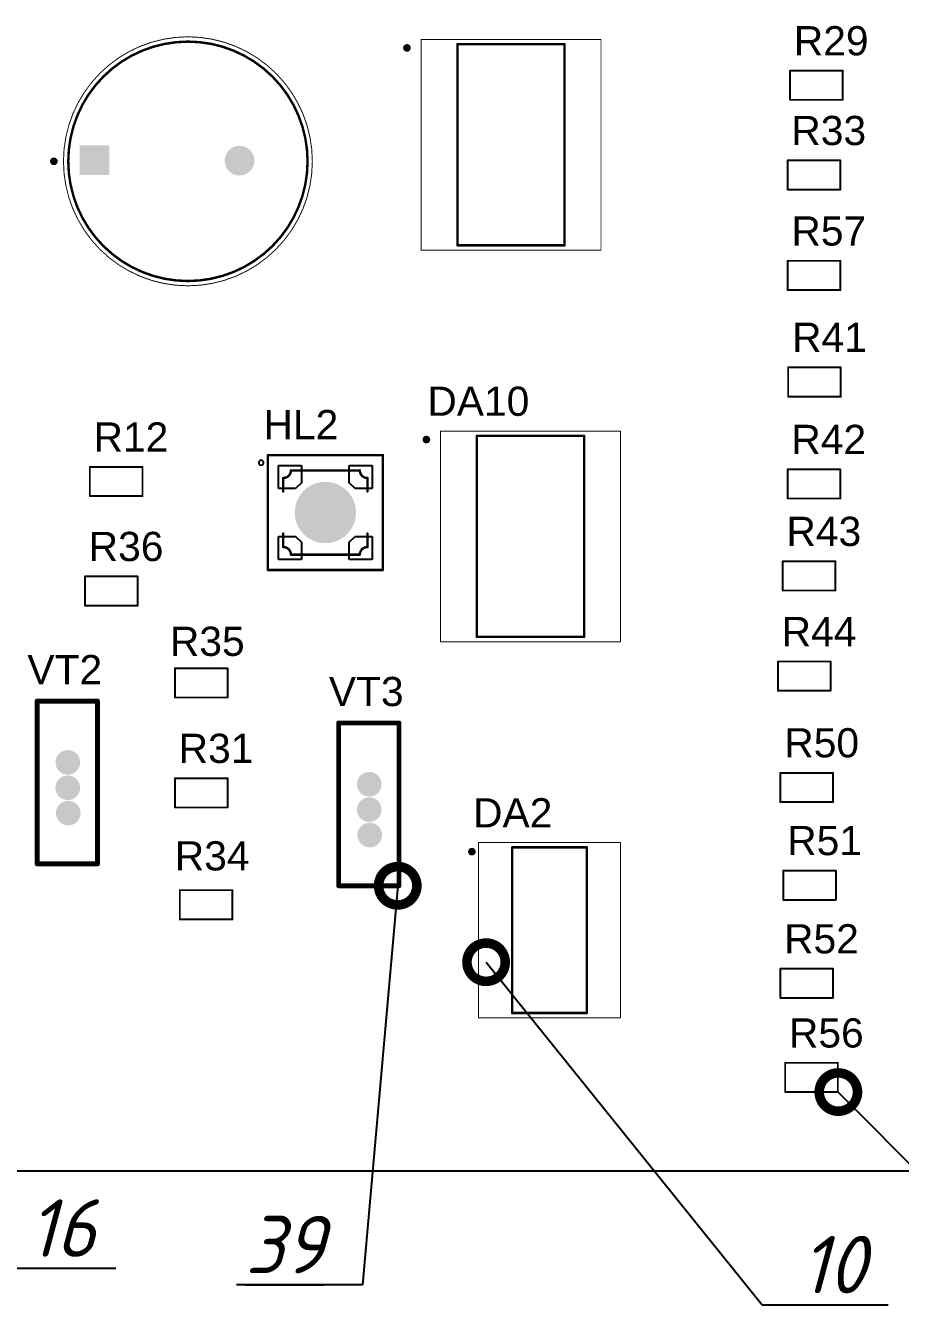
# Paper-space layout 'Лист1' of a CAD drawing. Header units: millimetres. Extents: x 20 to 405, y 5 to 258.
# Drawn here: x 122.9 to 168.6, y 125.9 to 193 of the extents above; entities that cross this region are included whole.
import ezdxf
from ezdxf import colors
from ezdxf.entities.mleader import LeaderData, LeaderLine
from ezdxf.math import Vec2, Vec3

# ---------------------------------------------------------------- set-up
doc = ezdxf.new("R2010")
doc.units = ezdxf.units.MM
for name, color, linetype in [('Mechanical13', 56, 'Continuous'), ('Mechanical15', 56, 'Continuous'), ('Mechanical2', 216, 'Continuous'), ('PadHoleLayer', 156, 'Continuous'), ('TopOverlay', 2, 'Continuous'), ('TopSolder', 216, 'Continuous')]:
    doc.layers.add(name, color=color, linetype=linetype)
doc.styles.add('GOST-2.304_Type-B_italic', font='GOST Common Italic.ttf')
doc.styles.get("Standard").update_dxf_attribs({"font": 'arial.ttf'})

# ---------------------------------------------------------------- blocks, each defined once
blk = doc.blocks.new('_DotSmall')
at = {"color": 0, "linetype": 'ByBlock', "const_width": 0.5}
blk.add_lwpolyline([(-0.0625, 0, 1), (0.0625, 0, 1)], format="xyb", close=True, dxfattribs=at)

psp = doc.layouts.new('Лист1')

# ---------------------------------------------------------------- hatches: boundary and pattern name
at = {"layer": 'PadHoleLayer', "true_color": 0x000000}
h = psp.add_hatch(color=18, dxfattribs=at)
edge = h.paths.add_edge_path()
edge.add_arc((126.476, 185.988), 0.5, 0, 360)
h = psp.add_hatch(color=18, dxfattribs=at)
edge = h.paths.add_edge_path()
edge.add_arc((134.051, 185.963), 0.5, 0, 360)
h = psp.add_hatch(color=18, dxfattribs=at)
edge = h.paths.add_edge_path()
edge.add_arc((125.079, 154.547), 0.45, 0, 360)
h = psp.add_hatch(color=18, dxfattribs=at)
edge = h.paths.add_edge_path()
edge.add_arc((140.827, 153.404), 0.45, 0, 360)
h = psp.add_hatch(color=18, dxfattribs=at)
edge = h.paths.add_edge_path()
edge.add_arc((125.079, 153.222), 0.45, 0, 360)
h = psp.add_hatch(color=18, dxfattribs=at)
edge = h.paths.add_edge_path()
edge.add_arc((125.104, 151.897), 0.45, 0, 360)
h = psp.add_hatch(color=18, dxfattribs=at)
edge = h.paths.add_edge_path()
edge.add_arc((140.852, 150.754), 0.45, 0, 360)
at = {"layer": 'TopSolder', "true_color": 0x000000}
psp.add_hatch(color=18, dxfattribs=at).paths.add_polyline_path([(125.7, 186.765), (127.253, 186.765), (127.253, 185.212), (125.7, 185.212)])
h = psp.add_hatch(color=18, dxfattribs=at)
edge = h.paths.add_edge_path()
edge.add_arc((134.051, 185.963), 0.777, 0, 360)
h = psp.add_hatch(color=18, dxfattribs=at)
edge = h.paths.add_edge_path()
edge.add_arc((138.534, 167.592), 1.6, 0, 360)
h = psp.add_hatch(color=18, dxfattribs=at)
edge = h.paths.add_edge_path()
edge.add_arc((125.079, 154.547), 0.644, 0, 360)
h = psp.add_hatch(color=18, dxfattribs=at)
edge = h.paths.add_edge_path()
edge.add_arc((125.079, 153.222), 0.644, 0, 360)
h = psp.add_hatch(color=18, dxfattribs=at)
edge = h.paths.add_edge_path()
edge.add_arc((140.827, 153.404), 0.644, 0, 360)
h = psp.add_hatch(color=18, dxfattribs=at)
edge = h.paths.add_edge_path()
edge.add_arc((125.104, 151.897), 0.644, 0, 360)
h = psp.add_hatch(color=18, dxfattribs=at)
edge = h.paths.add_edge_path()
edge.add_arc((140.827, 152.079), 0.644, 0, 360)
h = psp.add_hatch(color=18, dxfattribs=at)
edge = h.paths.add_edge_path()
edge.add_arc((140.852, 150.754), 0.644, 0, 360)

# ---------------------------------------------------------------- linework, layer by layer
at = {"layer": 'Mechanical13', "color": 18, "true_color": 0x000000}
for points, const_width in [([(142.896, 191.848, 1), (142.696, 191.848, 1)], 0.2), ([(145.399, 192.043, 1), (145.463, 192.043, 1)], 0.0635), ([(145.399, 192.043, 1), (145.463, 192.043, 1)], 0.0635), ([(150.999, 192.043, 1), (151.063, 192.043, 1)], 0.0635), ([(150.999, 192.043, 1), (151.063, 192.043, 1)], 0.0635), ([(142.646, 191.848, 1), (142.746, 191.848, 1)], 0.1), ([(142.846, 191.848, 1), (142.946, 191.848, 1)], 0.1), ([(124.454, 185.929, 1), (124.254, 185.929, 1)], 0.2), ([(124.204, 185.929, 1), (124.304, 185.929, 1)], 0.1), ([(124.404, 185.929, 1), (124.504, 185.929, 1)], 0.1), ([(145.399, 181.543, 1), (145.463, 181.543, 1)], 0.0635), ([(145.399, 181.543, 1), (145.463, 181.543, 1)], 0.0635), ([(150.999, 181.543, 1), (151.063, 181.543, 1)], 0.0635), ([(150.999, 181.543, 1), (151.063, 181.543, 1)], 0.0635), ([(143.912, 171.401, 1), (143.712, 171.401, 1)], 0.2), ([(143.662, 171.401, 1), (143.762, 171.401, 1)], 0.1), ([(143.862, 171.401, 1), (143.962, 171.401, 1)], 0.1), ([(146.415, 171.596, 1), (146.479, 171.596, 1)], 0.0635), ([(146.415, 171.596, 1), (146.479, 171.596, 1)], 0.0635), ([(152.015, 171.596, 1), (152.079, 171.596, 1)], 0.0635), ([(152.015, 171.596, 1), (152.079, 171.596, 1)], 0.0635), ([(136.702, 169.792, 1), (136.766, 169.792, 1)], 0.0635), ([(136.702, 169.792, 1), (136.766, 169.792, 1)], 0.0635), ([(137.402, 169.792, 1), (137.466, 169.792, 1)], 0.0635), ([(139.602, 169.792, 1), (139.666, 169.792, 1)], 0.0635), ([(140.302, 169.792, 1), (140.366, 169.792, 1)], 0.0635), ([(140.302, 169.792, 1), (140.366, 169.792, 1)], 0.0635), ([(136.302, 169.392, 1), (136.366, 169.392, 1)], 0.0635), ([(136.302, 169.392, 1), (136.366, 169.392, 1)], 0.0635), ([(140.702, 169.392, 1), (140.766, 169.392, 1)], 0.0635), ([(140.702, 169.392, 1), (140.766, 169.392, 1)], 0.0635), ([(136.302, 168.692, 1), (136.366, 168.692, 1)], 0.0635), ([(140.702, 168.692, 1), (140.766, 168.692, 1)], 0.0635), ([(136.302, 166.492, 1), (136.366, 166.492, 1)], 0.0635), ([(140.702, 166.492, 1), (140.766, 166.492, 1)], 0.0635), ([(136.302, 165.792, 1), (136.366, 165.792, 1)], 0.0635), ([(136.302, 165.792, 1), (136.366, 165.792, 1)], 0.0635), ([(140.702, 165.792, 1), (140.766, 165.792, 1)], 0.0635), ([(140.702, 165.792, 1), (140.766, 165.792, 1)], 0.0635), ([(136.702, 165.392, 1), (136.766, 165.392, 1)], 0.0635), ([(136.702, 165.392, 1), (136.766, 165.392, 1)], 0.0635), ([(137.402, 165.392, 1), (137.466, 165.392, 1)], 0.0635), ([(139.602, 165.392, 1), (139.666, 165.392, 1)], 0.0635), ([(140.302, 165.392, 1), (140.366, 165.392, 1)], 0.0635), ([(140.302, 165.392, 1), (140.366, 165.392, 1)], 0.0635), ([(146.415, 161.096, 1), (146.479, 161.096, 1)], 0.0635), ([(146.415, 161.096, 1), (146.479, 161.096, 1)], 0.0635), ([(152.015, 161.096, 1), (152.079, 161.096, 1)], 0.0635), ([(152.015, 161.096, 1), (152.079, 161.096, 1)], 0.0635), ([(146.29, 149.885, 1), (146.09, 149.885, 1)], 0.2), ([(146.04, 149.885, 1), (146.14, 149.885, 1)], 0.1), ([(146.24, 149.885, 1), (146.34, 149.885, 1)], 0.1), ([(148.258, 150.11, 1), (148.322, 150.11, 1)], 0.0635), ([(148.258, 150.11, 1), (148.322, 150.11, 1)], 0.0635), ([(152.158, 150.11, 1), (152.222, 150.11, 1)], 0.0635), ([(152.158, 150.11, 1), (152.222, 150.11, 1)], 0.0635), ([(148.258, 141.46, 1), (148.322, 141.46, 1)], 0.0635), ([(148.258, 141.46, 1), (148.322, 141.46, 1)], 0.0635), ([(152.158, 141.46, 1), (152.222, 141.46, 1)], 0.0635), ([(152.158, 141.46, 1), (152.222, 141.46, 1)], 0.0635)]:
    psp.add_lwpolyline(points, format="xyb", close=True, dxfattribs=dict(at, const_width=const_width))
at = {"layer": 'Mechanical13', "color": 18, "true_color": 0x000000, "const_width": 0.127}
for points in [[(145.431, 181.543), (145.431, 192.043)], [(145.431, 192.043), (151.031, 192.043)], [(151.031, 181.543), (151.031, 192.043)], [(145.431, 181.543), (151.031, 181.543)], [(146.447, 161.096), (146.447, 171.596)], [(146.447, 171.596), (152.047, 171.596)], [(152.047, 161.096), (152.047, 171.596)], [(136.734, 169.792), (137.434, 169.792)], [(139.634, 169.792), (140.334, 169.792)], [(136.334, 168.692), (136.334, 169.392)], [(140.734, 168.692), (140.734, 169.392)], [(136.334, 165.792), (136.334, 166.492)], [(140.734, 165.792), (140.734, 166.492)], [(136.734, 165.392), (137.434, 165.392)], [(139.634, 165.392), (140.334, 165.392)], [(146.447, 161.096), (152.047, 161.096)], [(148.29, 141.46), (148.29, 150.11)], [(148.29, 150.11), (152.19, 150.11)], [(152.19, 141.46), (152.19, 150.11)], [(148.29, 141.46), (152.19, 141.46)]]:
    psp.add_lwpolyline(points, dxfattribs=at)
for points in [[(136.734, 169.792, -0.414214), (136.334, 169.392)], [(140.734, 169.392, -0.414214), (140.334, 169.792)], [(136.334, 165.792, -0.414214), (136.734, 165.392)], [(140.334, 165.392, -0.414214), (140.734, 165.792)]]:
    psp.add_lwpolyline(points, format="xyb", dxfattribs=at)
at = {"layer": 'Mechanical15', "color": 18, "true_color": 0x000000}
for points, const_width in [([(137.854, 185.929, 1), (124.854, 185.929, 1)], 0.05), ([(143.519, 192.293, 1), (143.544, 192.293, 1)], 0.025), ([(143.519, 192.293, 1), (143.544, 192.293, 1)], 0.025), ([(152.919, 192.293, 1), (152.944, 192.293, 1)], 0.025), ([(152.919, 192.293, 1), (152.944, 192.293, 1)], 0.025), ([(124.842, 185.929, 1), (124.867, 185.929, 1)], 0.025), ([(137.842, 185.929, 1), (137.867, 185.929, 1)], 0.025), ([(143.519, 181.293, 1), (143.544, 181.293, 1)], 0.025), ([(143.519, 181.293, 1), (143.544, 181.293, 1)], 0.025), ([(152.919, 181.293, 1), (152.944, 181.293, 1)], 0.025), ([(152.919, 181.293, 1), (152.944, 181.293, 1)], 0.025), ([(144.535, 171.846, 1), (144.56, 171.846, 1)], 0.025), ([(144.535, 171.846, 1), (144.56, 171.846, 1)], 0.025), ([(153.935, 171.846, 1), (153.96, 171.846, 1)], 0.025), ([(153.935, 171.846, 1), (153.96, 171.846, 1)], 0.025), ([(135.502, 170.592, 1), (135.566, 170.592, 1)], 0.0635), ([(135.502, 170.592, 1), (135.566, 170.592, 1)], 0.0635), ([(141.502, 170.592, 1), (141.566, 170.592, 1)], 0.0635), ([(141.502, 170.592, 1), (141.566, 170.592, 1)], 0.0635), ([(135.502, 164.592, 1), (135.566, 164.592, 1)], 0.0635), ([(135.502, 164.592, 1), (135.566, 164.592, 1)], 0.0635), ([(141.502, 164.592, 1), (141.566, 164.592, 1)], 0.0635), ([(141.502, 164.592, 1), (141.566, 164.592, 1)], 0.0635), ([(144.535, 160.846, 1), (144.56, 160.846, 1)], 0.025), ([(144.535, 160.846, 1), (144.56, 160.846, 1)], 0.025), ([(153.935, 160.846, 1), (153.96, 160.846, 1)], 0.025), ([(153.935, 160.846, 1), (153.96, 160.846, 1)], 0.025), ([(146.518, 150.36, 1), (146.543, 150.36, 1)], 0.025), ([(146.518, 150.36, 1), (146.543, 150.36, 1)], 0.025), ([(153.938, 150.36, 1), (153.963, 150.36, 1)], 0.025), ([(153.938, 150.36, 1), (153.963, 150.36, 1)], 0.025), ([(146.518, 141.21, 1), (146.543, 141.21, 1)], 0.025), ([(146.518, 141.21, 1), (146.543, 141.21, 1)], 0.025), ([(153.938, 141.21, 1), (153.963, 141.21, 1)], 0.025), ([(153.938, 141.21, 1), (153.963, 141.21, 1)], 0.025)]:
    psp.add_lwpolyline(points, format="xyb", close=True, dxfattribs=dict(at, const_width=const_width))
for points, const_width in [([(143.531, 181.293), (143.531, 192.293)], 0.05), ([(143.531, 192.293), (152.931, 192.293)], 0.05), ([(152.931, 181.293), (152.931, 192.293)], 0.05), ([(143.531, 181.293), (152.931, 181.293)], 0.05), ([(144.547, 160.846), (144.547, 171.846)], 0.05), ([(144.547, 171.846), (153.947, 171.846)], 0.05), ([(153.947, 160.846), (153.947, 171.846)], 0.05), ([(135.534, 164.592), (135.534, 170.592)], 0.127), ([(135.534, 170.592), (141.534, 170.592)], 0.127), ([(141.534, 164.592), (141.534, 170.592)], 0.127), ([(135.534, 164.592), (141.534, 164.592)], 0.127), ([(144.547, 160.846), (153.947, 160.846)], 0.05), ([(146.53, 141.21), (146.53, 150.36)], 0.05), ([(146.53, 150.36), (153.95, 150.36)], 0.05), ([(153.95, 141.21), (153.95, 150.36)], 0.05), ([(146.53, 141.21), (153.95, 141.21)], 0.05), ([(42.433, 133.214), (212.348, 133.214)], 0.1)]:
    psp.add_lwpolyline(points, dxfattribs=dict(at, const_width=const_width))
at = {"layer": 'Mechanical2', "color": 18, "true_color": 0x000000}
for points, const_width in [([(162.809, 189.137), (162.809, 190.662)], 0.1), ([(162.809, 190.662), (165.559, 190.662)], 0.1), ([(165.559, 189.137), (165.559, 190.662)], 0.1), ([(162.809, 189.137), (165.559, 189.137)], 0.1), ([(162.681, 184.451), (162.681, 185.976)], 0.1), ([(162.681, 185.976), (165.431, 185.976)], 0.1), ([(165.431, 184.451), (165.431, 185.976)], 0.1), ([(162.681, 184.451), (165.431, 184.451)], 0.1), ([(162.683, 179.206), (162.683, 180.731)], 0.1), ([(162.683, 180.731), (165.433, 180.731)], 0.1), ([(165.433, 179.206), (165.433, 180.731)], 0.1), ([(162.683, 179.206), (165.433, 179.206)], 0.1), ([(162.707, 173.643), (162.707, 175.168)], 0.1), ([(162.707, 175.168), (165.457, 175.168)], 0.1), ([(165.457, 173.643), (165.457, 175.168)], 0.1), ([(162.707, 173.643), (165.457, 173.643)], 0.1), ([(126.232, 168.449), (126.232, 169.974)], 0.1), ([(126.232, 169.974), (128.982, 169.974)], 0.1), ([(128.982, 168.449), (128.982, 169.974)], 0.1), ([(162.681, 168.322), (162.681, 169.847)], 0.1), ([(162.681, 169.847), (165.431, 169.847)], 0.1), ([(165.431, 168.322), (165.431, 169.847)], 0.1), ([(126.232, 168.449), (128.982, 168.449)], 0.1), ([(162.681, 168.322), (165.431, 168.322)], 0.1), ([(162.426, 163.521), (162.426, 165.046)], 0.1), ([(162.426, 165.046), (165.176, 165.046)], 0.1), ([(165.176, 163.521), (165.176, 165.046)], 0.1), ([(125.978, 162.734), (125.978, 164.259)], 0.1), ([(125.978, 164.259), (128.728, 164.259)], 0.1), ([(128.728, 162.734), (128.728, 164.259)], 0.1), ([(162.426, 163.521), (165.176, 163.521)], 0.1), ([(125.978, 162.734), (128.728, 162.734)], 0.1), ([(162.173, 158.289), (162.173, 159.814)], 0.1), ([(162.173, 159.814), (164.923, 159.814)], 0.1), ([(164.923, 158.289), (164.923, 159.814)], 0.1), ([(130.676, 157.933), (130.676, 159.458)], 0.1), ([(130.676, 159.458), (133.426, 159.458)], 0.1), ([(133.426, 157.933), (133.426, 159.458)], 0.1), ([(123.479, 149.247), (123.479, 157.747)], 0.254), ([(123.479, 157.747), (126.629, 157.747)], 0.254), ([(126.629, 149.247), (126.629, 157.747)], 0.254), ([(130.676, 157.933), (133.426, 157.933)], 0.1), ([(162.173, 158.289), (164.923, 158.289)], 0.1), ([(139.227, 148.104), (139.227, 156.604)], 0.254), ([(139.227, 156.604), (142.377, 156.604)], 0.254), ([(142.377, 148.104), (142.377, 156.604)], 0.254), ([(130.677, 152.193), (130.677, 153.718)], 0.1), ([(130.677, 153.718), (133.427, 153.718)], 0.1), ([(133.427, 152.193), (133.427, 153.718)], 0.1), ([(162.299, 152.472), (162.299, 153.997)], 0.1), ([(162.299, 153.997), (165.049, 153.997)], 0.1), ([(165.049, 152.472), (165.049, 153.997)], 0.1), ([(162.299, 152.472), (165.049, 152.472)], 0.1), ([(130.677, 152.193), (133.427, 152.193)], 0.1), ([(123.479, 149.247), (126.629, 149.247)], 0.254), ([(162.452, 147.367), (162.452, 148.892)], 0.1), ([(162.452, 148.892), (165.202, 148.892)], 0.1), ([(165.202, 147.367), (165.202, 148.892)], 0.1), ([(130.931, 146.351), (130.931, 147.876)], 0.1), ([(130.931, 147.876), (133.681, 147.876)], 0.1), ([(133.681, 146.351), (133.681, 147.876)], 0.1), ([(139.227, 148.104), (142.377, 148.104)], 0.254), ([(162.452, 147.367), (165.202, 147.367)], 0.1), ([(130.931, 146.351), (133.681, 146.351)], 0.1), ([(162.302, 142.249), (162.302, 143.774)], 0.1), ([(162.302, 143.774), (165.052, 143.774)], 0.1), ([(165.052, 142.249), (165.052, 143.774)], 0.1), ([(162.302, 142.249), (165.052, 142.249)], 0.1), ([(162.554, 137.334), (162.554, 138.859)], 0.1), ([(162.554, 138.859), (165.304, 138.859)], 0.1), ([(165.304, 137.334), (165.304, 138.859)], 0.1), ([(162.554, 137.334), (165.304, 137.334)], 0.1)]:
    psp.add_lwpolyline(points, dxfattribs=dict(at, const_width=const_width))
for points, const_width in [([(162.784, 190.662, 1), (162.834, 190.662, 1)], 0.05), ([(162.784, 190.662, 1), (162.834, 190.662, 1)], 0.05), ([(165.534, 190.662, 1), (165.584, 190.662, 1)], 0.05), ([(165.534, 190.662, 1), (165.584, 190.662, 1)], 0.05), ([(162.784, 189.137, 1), (162.834, 189.137, 1)], 0.05), ([(162.784, 189.137, 1), (162.834, 189.137, 1)], 0.05), ([(165.534, 189.137, 1), (165.584, 189.137, 1)], 0.05), ([(165.534, 189.137, 1), (165.584, 189.137, 1)], 0.05), ([(162.656, 185.976, 1), (162.706, 185.976, 1)], 0.05), ([(162.656, 185.976, 1), (162.706, 185.976, 1)], 0.05), ([(165.406, 185.976, 1), (165.456, 185.976, 1)], 0.05), ([(165.406, 185.976, 1), (165.456, 185.976, 1)], 0.05), ([(162.656, 184.451, 1), (162.706, 184.451, 1)], 0.05), ([(162.656, 184.451, 1), (162.706, 184.451, 1)], 0.05), ([(165.406, 184.451, 1), (165.456, 184.451, 1)], 0.05), ([(165.406, 184.451, 1), (165.456, 184.451, 1)], 0.05), ([(162.658, 180.731, 1), (162.708, 180.731, 1)], 0.05), ([(162.658, 180.731, 1), (162.708, 180.731, 1)], 0.05), ([(165.408, 180.731, 1), (165.458, 180.731, 1)], 0.05), ([(165.408, 180.731, 1), (165.458, 180.731, 1)], 0.05), ([(162.658, 179.206, 1), (162.708, 179.206, 1)], 0.05), ([(162.658, 179.206, 1), (162.708, 179.206, 1)], 0.05), ([(165.408, 179.206, 1), (165.458, 179.206, 1)], 0.05), ([(165.408, 179.206, 1), (165.458, 179.206, 1)], 0.05), ([(162.682, 175.168, 1), (162.732, 175.168, 1)], 0.05), ([(162.682, 175.168, 1), (162.732, 175.168, 1)], 0.05), ([(165.432, 175.168, 1), (165.482, 175.168, 1)], 0.05), ([(165.432, 175.168, 1), (165.482, 175.168, 1)], 0.05), ([(162.682, 173.643, 1), (162.732, 173.643, 1)], 0.05), ([(162.682, 173.643, 1), (162.732, 173.643, 1)], 0.05), ([(165.432, 173.643, 1), (165.482, 173.643, 1)], 0.05), ([(165.432, 173.643, 1), (165.482, 173.643, 1)], 0.05), ([(126.207, 169.974, 1), (126.257, 169.974, 1)], 0.05), ([(126.207, 169.974, 1), (126.257, 169.974, 1)], 0.05), ([(128.957, 169.974, 1), (129.007, 169.974, 1)], 0.05), ([(128.957, 169.974, 1), (129.007, 169.974, 1)], 0.05), ([(162.656, 169.847, 1), (162.706, 169.847, 1)], 0.05), ([(162.656, 169.847, 1), (162.706, 169.847, 1)], 0.05), ([(165.406, 169.847, 1), (165.456, 169.847, 1)], 0.05), ([(165.406, 169.847, 1), (165.456, 169.847, 1)], 0.05), ([(126.207, 168.449, 1), (126.257, 168.449, 1)], 0.05), ([(126.207, 168.449, 1), (126.257, 168.449, 1)], 0.05), ([(128.957, 168.449, 1), (129.007, 168.449, 1)], 0.05), ([(128.957, 168.449, 1), (129.007, 168.449, 1)], 0.05), ([(162.656, 168.322, 1), (162.706, 168.322, 1)], 0.05), ([(162.656, 168.322, 1), (162.706, 168.322, 1)], 0.05), ([(165.406, 168.322, 1), (165.456, 168.322, 1)], 0.05), ([(165.406, 168.322, 1), (165.456, 168.322, 1)], 0.05), ([(162.401, 165.046, 1), (162.451, 165.046, 1)], 0.05), ([(162.401, 165.046, 1), (162.451, 165.046, 1)], 0.05), ([(165.151, 165.046, 1), (165.201, 165.046, 1)], 0.05), ([(165.151, 165.046, 1), (165.201, 165.046, 1)], 0.05), ([(125.953, 164.259, 1), (126.003, 164.259, 1)], 0.05), ([(125.953, 164.259, 1), (126.003, 164.259, 1)], 0.05), ([(128.703, 164.259, 1), (128.753, 164.259, 1)], 0.05), ([(128.703, 164.259, 1), (128.753, 164.259, 1)], 0.05), ([(162.401, 163.521, 1), (162.451, 163.521, 1)], 0.05), ([(162.401, 163.521, 1), (162.451, 163.521, 1)], 0.05), ([(165.151, 163.521, 1), (165.201, 163.521, 1)], 0.05), ([(165.151, 163.521, 1), (165.201, 163.521, 1)], 0.05), ([(125.953, 162.734, 1), (126.003, 162.734, 1)], 0.05), ([(125.953, 162.734, 1), (126.003, 162.734, 1)], 0.05), ([(128.703, 162.734, 1), (128.753, 162.734, 1)], 0.05), ([(128.703, 162.734, 1), (128.753, 162.734, 1)], 0.05), ([(162.148, 159.814, 1), (162.198, 159.814, 1)], 0.05), ([(162.148, 159.814, 1), (162.198, 159.814, 1)], 0.05), ([(164.898, 159.814, 1), (164.948, 159.814, 1)], 0.05), ([(164.898, 159.814, 1), (164.948, 159.814, 1)], 0.05), ([(130.651, 159.458, 1), (130.701, 159.458, 1)], 0.05), ([(130.651, 159.458, 1), (130.701, 159.458, 1)], 0.05), ([(133.401, 159.458, 1), (133.451, 159.458, 1)], 0.05), ([(133.401, 159.458, 1), (133.451, 159.458, 1)], 0.05), ([(123.416, 157.747, 1), (123.543, 157.747, 1)], 0.127), ([(123.416, 157.747, 1), (123.543, 157.747, 1)], 0.127), ([(126.566, 157.747, 1), (126.693, 157.747, 1)], 0.127), ([(126.566, 157.747, 1), (126.693, 157.747, 1)], 0.127), ([(130.651, 157.933, 1), (130.701, 157.933, 1)], 0.05), ([(130.651, 157.933, 1), (130.701, 157.933, 1)], 0.05), ([(133.401, 157.933, 1), (133.451, 157.933, 1)], 0.05), ([(133.401, 157.933, 1), (133.451, 157.933, 1)], 0.05), ([(162.148, 158.289, 1), (162.198, 158.289, 1)], 0.05), ([(162.148, 158.289, 1), (162.198, 158.289, 1)], 0.05), ([(164.898, 158.289, 1), (164.948, 158.289, 1)], 0.05), ([(164.898, 158.289, 1), (164.948, 158.289, 1)], 0.05), ([(139.164, 156.604, 1), (139.291, 156.604, 1)], 0.127), ([(139.164, 156.604, 1), (139.291, 156.604, 1)], 0.127), ([(142.314, 156.604, 1), (142.441, 156.604, 1)], 0.127), ([(142.314, 156.604, 1), (142.441, 156.604, 1)], 0.127), ([(130.652, 153.718, 1), (130.702, 153.718, 1)], 0.05), ([(130.652, 153.718, 1), (130.702, 153.718, 1)], 0.05), ([(133.402, 153.718, 1), (133.452, 153.718, 1)], 0.05), ([(133.402, 153.718, 1), (133.452, 153.718, 1)], 0.05), ([(162.274, 153.997, 1), (162.324, 153.997, 1)], 0.05), ([(162.274, 153.997, 1), (162.324, 153.997, 1)], 0.05), ([(165.024, 153.997, 1), (165.074, 153.997, 1)], 0.05), ([(165.024, 153.997, 1), (165.074, 153.997, 1)], 0.05), ([(162.274, 152.472, 1), (162.324, 152.472, 1)], 0.05), ([(162.274, 152.472, 1), (162.324, 152.472, 1)], 0.05), ([(165.024, 152.472, 1), (165.074, 152.472, 1)], 0.05), ([(165.024, 152.472, 1), (165.074, 152.472, 1)], 0.05), ([(130.652, 152.193, 1), (130.702, 152.193, 1)], 0.05), ([(130.652, 152.193, 1), (130.702, 152.193, 1)], 0.05), ([(133.402, 152.193, 1), (133.452, 152.193, 1)], 0.05), ([(133.402, 152.193, 1), (133.452, 152.193, 1)], 0.05), ([(123.416, 149.247, 1), (123.543, 149.247, 1)], 0.127), ([(123.416, 149.247, 1), (123.543, 149.247, 1)], 0.127), ([(126.566, 149.247, 1), (126.693, 149.247, 1)], 0.127), ([(126.566, 149.247, 1), (126.693, 149.247, 1)], 0.127), ([(162.427, 148.892, 1), (162.477, 148.892, 1)], 0.05), ([(162.427, 148.892, 1), (162.477, 148.892, 1)], 0.05), ([(165.177, 148.892, 1), (165.227, 148.892, 1)], 0.05), ([(165.177, 148.892, 1), (165.227, 148.892, 1)], 0.05), ([(130.906, 147.876, 1), (130.956, 147.876, 1)], 0.05), ([(130.906, 147.876, 1), (130.956, 147.876, 1)], 0.05), ([(133.656, 147.876, 1), (133.706, 147.876, 1)], 0.05), ([(133.656, 147.876, 1), (133.706, 147.876, 1)], 0.05), ([(139.164, 148.104, 1), (139.291, 148.104, 1)], 0.127), ([(139.164, 148.104, 1), (139.291, 148.104, 1)], 0.127), ([(142.314, 148.104, 1), (142.441, 148.104, 1)], 0.127), ([(142.314, 148.104, 1), (142.441, 148.104, 1)], 0.127), ([(162.427, 147.367, 1), (162.477, 147.367, 1)], 0.05), ([(162.427, 147.367, 1), (162.477, 147.367, 1)], 0.05), ([(165.177, 147.367, 1), (165.227, 147.367, 1)], 0.05), ([(165.177, 147.367, 1), (165.227, 147.367, 1)], 0.05), ([(130.906, 146.351, 1), (130.956, 146.351, 1)], 0.05), ([(130.906, 146.351, 1), (130.956, 146.351, 1)], 0.05), ([(133.656, 146.351, 1), (133.706, 146.351, 1)], 0.05), ([(133.656, 146.351, 1), (133.706, 146.351, 1)], 0.05), ([(162.277, 143.774, 1), (162.327, 143.774, 1)], 0.05), ([(162.277, 143.774, 1), (162.327, 143.774, 1)], 0.05), ([(165.027, 143.774, 1), (165.077, 143.774, 1)], 0.05), ([(165.027, 143.774, 1), (165.077, 143.774, 1)], 0.05), ([(162.277, 142.249, 1), (162.327, 142.249, 1)], 0.05), ([(162.277, 142.249, 1), (162.327, 142.249, 1)], 0.05), ([(165.027, 142.249, 1), (165.077, 142.249, 1)], 0.05), ([(165.027, 142.249, 1), (165.077, 142.249, 1)], 0.05), ([(162.529, 138.859, 1), (162.579, 138.859, 1)], 0.05), ([(162.529, 138.859, 1), (162.579, 138.859, 1)], 0.05), ([(165.279, 138.859, 1), (165.329, 138.859, 1)], 0.05), ([(165.279, 138.859, 1), (165.329, 138.859, 1)], 0.05), ([(162.529, 137.334, 1), (162.579, 137.334, 1)], 0.05), ([(162.529, 137.334, 1), (162.579, 137.334, 1)], 0.05), ([(165.279, 137.334, 1), (165.329, 137.334, 1)], 0.05), ([(165.279, 137.334, 1), (165.329, 137.334, 1)], 0.05)]:
    psp.add_lwpolyline(points, format="xyb", close=True, dxfattribs=dict(at, const_width=const_width))
at = {"layer": 'TopOverlay', "color": 18, "true_color": 0x000000}
for points, const_width in [([(137.604, 185.929, 1), (125.104, 185.929, 1)], 0.127), ([(142.896, 191.848, 1), (142.696, 191.848, 1)], 0.2), ([(145.399, 192.043, 1), (145.463, 192.043, 1)], 0.0635), ([(150.999, 192.043, 1), (151.063, 192.043, 1)], 0.0635), ([(142.646, 191.848, 1), (142.746, 191.848, 1)], 0.1), ([(142.846, 191.848, 1), (142.946, 191.848, 1)], 0.1), ([(124.454, 185.929, 1), (124.254, 185.929, 1)], 0.2), ([(124.204, 185.929, 1), (124.304, 185.929, 1)], 0.1), ([(124.404, 185.929, 1), (124.504, 185.929, 1)], 0.1), ([(125.072, 185.929, 1), (125.136, 185.929, 1)], 0.0635), ([(137.572, 185.929, 1), (137.636, 185.929, 1)], 0.0635), ([(145.399, 181.543, 1), (145.463, 181.543, 1)], 0.0635), ([(150.999, 181.543, 1), (151.063, 181.543, 1)], 0.0635), ([(143.912, 171.401, 1), (143.712, 171.401, 1)], 0.2), ([(143.662, 171.401, 1), (143.762, 171.401, 1)], 0.1), ([(143.862, 171.401, 1), (143.962, 171.401, 1)], 0.1), ([(146.415, 171.596, 1), (146.479, 171.596, 1)], 0.0635), ([(152.015, 171.596, 1), (152.079, 171.596, 1)], 0.0635), ([(137.402, 169.792, 1), (137.466, 169.792, 1)], 0.0635), ([(139.602, 169.792, 1), (139.666, 169.792, 1)], 0.0635), ([(137.402, 165.392, 1), (137.466, 165.392, 1)], 0.0635), ([(139.602, 165.392, 1), (139.666, 165.392, 1)], 0.0635), ([(146.415, 161.096, 1), (146.479, 161.096, 1)], 0.0635), ([(152.015, 161.096, 1), (152.079, 161.096, 1)], 0.0635), ([(146.29, 149.885, 1), (146.09, 149.885, 1)], 0.2), ([(146.04, 149.885, 1), (146.14, 149.885, 1)], 0.1), ([(146.24, 149.885, 1), (146.34, 149.885, 1)], 0.1), ([(149.038, 150.11, 1), (149.102, 150.11, 1)], 0.0635), ([(151.378, 150.11, 1), (151.442, 150.11, 1)], 0.0635), ([(149.038, 141.46, 1), (149.102, 141.46, 1)], 0.0635), ([(151.378, 141.46, 1), (151.442, 141.46, 1)], 0.0635)]:
    psp.add_lwpolyline(points, format="xyb", close=True, dxfattribs=dict(at, const_width=const_width))
at = {"layer": 'TopOverlay', "color": 18, "true_color": 0x000000, "const_width": 0.127}
for points in [[(145.431, 192.043), (151.031, 192.043)], [(145.431, 181.543), (151.031, 181.543)], [(146.447, 171.596), (152.047, 171.596)], [(137.434, 169.792), (139.634, 169.792)], [(137.434, 165.392), (139.634, 165.392)], [(146.447, 161.096), (152.047, 161.096)], [(149.07, 150.11), (151.41, 150.11)], [(149.07, 141.46), (151.41, 141.46)]]:
    psp.add_lwpolyline(points, dxfattribs=at)
at = {"layer": 'TopOverlay', "color": 18, "true_color": 0x000000}
for points in [[(135.311, 170.192, 1), (135.057, 170.192, 1)], [(135.057, 170.192, 1), (135.057, 170.192, 1)], [(135.311, 170.192, 1), (135.311, 170.192, 1)]]:
    psp.add_lwpolyline(points, format="xyb", close=True, dxfattribs=at)
at = {"layer": 'TopSolder', "color": 18, "true_color": 0x000000}
for p, q in [((136.084, 168.842), (136.084, 170.042)), ((136.084, 170.042), (137.284, 170.042)), ((137.284, 170.042), (137.284, 169.147)), ((139.784, 169.147), (139.784, 170.042)), ((139.784, 170.042), (140.984, 170.042)), ((140.984, 170.042), (140.984, 168.842)), ((137.284, 169.147), (136.979, 168.842)), ((140.089, 168.842), (139.784, 169.147)), ((136.979, 168.842), (136.084, 168.842)), ((140.984, 168.842), (140.089, 168.842)), ((136.084, 165.142), (136.084, 166.342)), ((136.084, 166.342), (136.979, 166.342)), ((136.979, 166.342), (137.284, 166.037)), ((137.284, 166.037), (137.284, 165.142)), ((139.784, 166.037), (140.089, 166.342)), ((139.784, 165.142), (139.784, 166.037)), ((140.089, 166.342), (140.984, 166.342)), ((140.984, 166.342), (140.984, 165.142)), ((137.284, 165.142), (136.084, 165.142)), ((140.984, 165.142), (139.784, 165.142))]:
    psp.add_line(p, q, dxfattribs=at)

# ---------------------------------------------------------------- texts
at = {"layer": 'TopOverlay', "color": 18, "true_color": 0x000000}
for s, p in [('R29', (163.003, 191.462)), ('R33', (162.875, 186.776)), ('R57', (162.877, 181.531)), ('R41', (162.914, 175.98)), ('DA10', (143.863, 172.641)), ('HL2', (135.303, 171.421)), ('R12', (126.425, 170.774)), ('R42', (162.875, 170.647)), ('R43', (162.619, 165.846)), ('R36', (126.171, 165.059)), ('R44', (162.367, 160.614)), ('R35', (130.413, 160.106)), ('VT2', (122.97, 158.628)), ('VT3', (138.718, 157.485)), ('R31', (130.87, 154.518)), ('R50', (162.507, 154.808)), ('DA2', (146.25, 151.152)), ('R51', (162.659, 149.704)), ('R34', (130.668, 148.905)), ('R52', (162.495, 144.574)), ('R56', (162.748, 139.659))]:
    psp.add_text(s, height=1.524, dxfattribs=at).set_placement(p)

# ---------------------------------------------------------------- leaders
ml = psp.add_multileader_mtext('Standard')
ml.set_content('\\L16', color=256, style='GOST-2.304_Type-B_italic')
ml.set_leader_properties()
ml.set_arrow_properties(name='DOTSMALL')
ml.build(insert=Vec2(0, 0))
ml.multileader.update_dxf_attribs({"text_left_attachment_type": 8, "text_right_attachment_type": 8, "dogleg_length": 1})
ctx = ml.context
ctx.base_point, ctx.char_height, ctx.landing_gap_size, ctx.plane_origin = Vec3(122.009, 128.132), 3, 1, Vec3(110.941, 173.323)
ctx.left_attachment, ctx.right_attachment = 8, 8
notes = []
notes.append((ctx, [(0, (1, 1, 0), (121.009, 128.132), (1, 0), 1, [(0, [(110.941, 173.323)], 0, [])])]))
ctx.mtext.insert, ctx.mtext.flow_direction = Vec3(123.009, 131.732), 5
ml = psp.add_multileader_mtext('Standard')
ml.set_content('\\L39', color=256, style='GOST-2.304_Type-B_italic')
ml.set_leader_properties()
ml.set_arrow_properties(name='DOTSMALL')
ml.build(insert=Vec2(0, 0))
ml.multileader.update_dxf_attribs({"text_left_attachment_type": 8, "text_right_attachment_type": 8, "dogleg_length": 1})
ctx = ml.context
ctx.base_point, ctx.char_height, ctx.landing_gap_size, ctx.plane_origin = Vec3(133.179, 127.272), 3, 1, Vec3(142.314, 148.104)
ctx.left_attachment, ctx.right_attachment, ctx.text_align_type = 8, 8, 2
notes.append((ctx, [(0, (1, 1, 0), (140.479, 127.272), (-1, 0), 1, [(0, [(142.314, 148.104)], 0, [])])]))
ctx.mtext.insert, ctx.mtext.alignment, ctx.mtext.flow_direction = Vec3(138.479, 130.872), 3, 5
ml = psp.add_multileader_mtext('Standard')
ml.set_content('\\L10', color=256, style='GOST-2.304_Type-B_italic')
ml.set_leader_properties()
ml.set_arrow_properties(name='DOTSMALL')
ml.build(insert=Vec2(0, 0))
ml.multileader.update_dxf_attribs({"text_left_attachment_type": 8, "text_right_attachment_type": 8, "dogleg_length": 1})
ctx = ml.context
ctx.base_point, ctx.char_height, ctx.landing_gap_size, ctx.plane_origin = Vec3(162.347, 126.225), 3, 1, Vec3(146.93, 144.114)
ctx.left_attachment, ctx.right_attachment = 8, 8
notes.append((ctx, [(0, (1, 1, 0), (161.347, 126.225), (1, 0), 1, [(0, [(146.93, 144.114)], 0, [])])]))
ctx.mtext.insert, ctx.mtext.flow_direction = Vec3(163.347, 129.825), 5
ml = psp.add_multileader_mtext('Standard')
ml.set_content('\\L22', color=256, style='GOST-2.304_Type-B_italic')
ml.set_leader_properties()
ml.set_arrow_properties(name='DOTSMALL')
ml.build(insert=Vec2(0, 0))
ml.multileader.update_dxf_attribs({"text_left_attachment_type": 8, "text_right_attachment_type": 8, "dogleg_length": 1})
ctx = ml.context
ctx.base_point, ctx.char_height, ctx.landing_gap_size, ctx.plane_origin = Vec3(175.488, 128.106), 3, 1, Vec3(165.329, 137.334)
ctx.left_attachment, ctx.right_attachment = 8, 8
notes.append((ctx, [(0, (1, 1, 0), (174.488, 128.106), (1, 0), 1, [(0, [(165.329, 137.334)], 0, [])])]))
ctx.mtext.insert, ctx.mtext.flow_direction = Vec3(176.488, 131.706), 5
for ctx, leaders in notes:
    for number, flags, end, landing, length, lines in leaders:
        leader = LeaderData()
        leader.index, (leader.has_last_leader_line, leader.has_dogleg_vector, leader.attachment_direction) = number, flags
        leader.last_leader_point, leader.dogleg_vector, leader.dogleg_length = Vec3(end), Vec3(landing), length
        for number, points, colour, breaks in lines:
            line = LeaderLine()
            line.index, line.vertices, line.color, line.breaks = number, Vec3.list(points), colors.encode_raw_color(colour), breaks
            leader.lines.append(line)
        ctx.leaders.append(leader)

doc.saveas('drawing.dxf')
